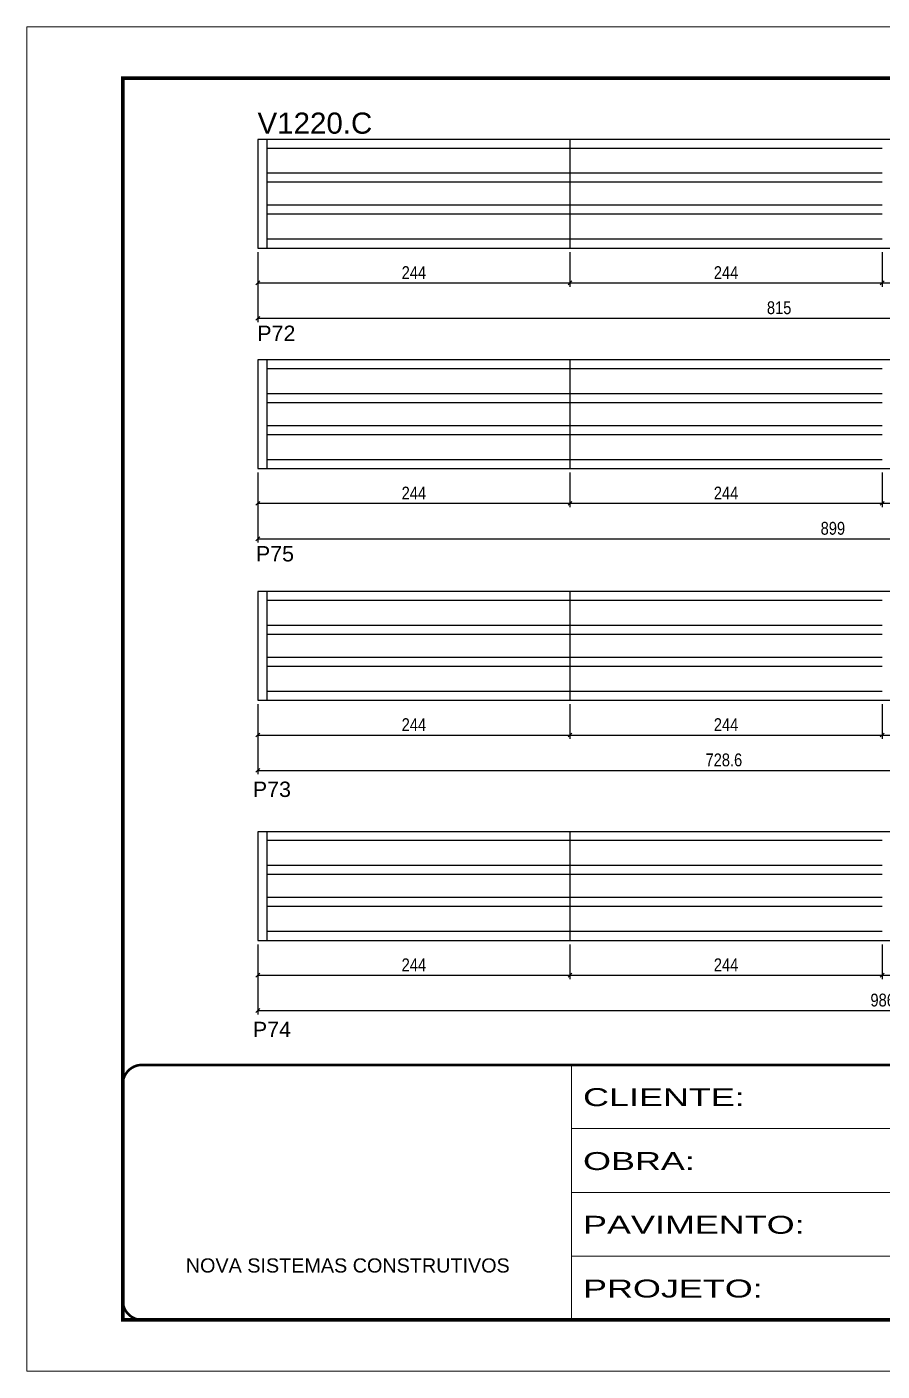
# Model space of a CAD drawing. Extents: x -4041 to 8212, y 239 to 4735.
# Drawn here: x -871 to -203, y 2537 to 3587 of the extents above; entities that cross this region are included whole.
import ezdxf

# ---------------------------------------------------------------- set-up
doc = ezdxf.new("R2010")
doc.units = 0
doc.linetypes.add('CONTINUO', pattern=[0])
doc.linetypes.add('DASHED', pattern=[0.75, 0.5, -0.25])
for name, color, linetype in [('5', 5, 'Continuous'), ('COTA', 241, 'Continuous'), ('NOMENCLATURA', 7, 'Continuous'), ('Painéis', 200, 'Continuous'), ('SARR_2.2x7', 40, 'Continuous')]:
    doc.layers.add(name, color=color, linetype=linetype)
doc.layers.add('Folhas', color=255, linetype='Continuous', lineweight=9)
doc.layers.add('SARRAFO DE PRESSAO', color=251, linetype='DASHED', lineweight=9)
doc.styles.add('ARIAL', font='arial.ttf')
doc.styles.add('COTA TECNICA', font='techl___.ttf', dxfattribs={"height": 10})
doc.styles.get("Standard").update_dxf_attribs({"font": 'arial.ttf'})
doc.styles.add('Tecnologia', font='')
doc.styles.get('Tecnologia').set_extended_font_data('Forgotten Futurist')
doc.dimstyles.new('PAINEL', dxfattribs={"dimtxt": 10, "dimasz": 3, "dimexe": 3, "dimexo": 3, "dimgap": 3, "dimtad": 1, "dimdec": 1, "dimzin": 12, "dimdsep": 46, "dimtxsty": 'COTA TECNICA', "dimblk1": 'OBLIQUE', "dimblk2": 'OBLIQUE', "dimsah": 1, "dimcen": 0.9, "dimclrd": 4, "dimclre": 4, "dimclrt": 240, "dimadec": 1, "dimazin": 3, "dimtfac": 1, "dimtdec": 1, "dimtmove": 0, "dimatfit": 3, "dimfxl": 1, "dimtolj": 1, "dimtzin": 12, "dimarcsym": 0})

# ---------------------------------------------------------------- blocks, each defined once
blk = doc.blocks.new('9999999999')
at = {"color": 30, "linetype": 'CONTINUO'}
for p, q in [((98564.6, 34230.2), (98564.6, 34429.4)), ((98564.6, 34379.6), (99584, 34379.6)), ((98564.6, 34329.8), (99488, 34329.8)), ((98564.6, 34280), (99488, 34280))]:
    blk.add_line(p, q, dxfattribs=at)
at = {"color": 30, "linetype": 'CONTINUO', "const_width": 2}
blk.add_lwpolyline([(99584, 34230.2), (99584, 34414.4, 0.414214), (99569, 34429.4), (98229, 34429.4, 0.414214), (98214, 34414.4), (98214, 34245.2, 0.414214), (98229, 34230.2), (99584, 34230.2)], format="xyb", dxfattribs=at)
at = {"layer": 'Folhas'}
blk.add_lwpolyline([(98139, 34190.2), (99624, 34190.2), (99624, 35240.2), (98139, 35240.2)], close=True, dxfattribs=at)
at = {"layer": 'Folhas', "color": 30, "const_width": 3}
blk.add_lwpolyline([(98214, 34230.2), (99584, 34230.2), (99584, 35200.2), (98214, 35200.2)], close=True, dxfattribs=at)
at = {"color": 7, "linetype": 'Continuous', "ltscale": 5, "style": 'ARIAL'}
blk.add_text('NOVA SISTEMAS CONSTRUTIVOS', height=11.059, dxfattribs=at).set_placement((98263.2, 34267.2))
at = {"layer": 'Folhas', "color": 7, "style": 'Tecnologia', "width": 1.5}
for s, p in [('CLIENTE:', (98573.7, 34397.2)), ('OBRA:', (98573.7, 34347.3)), ('PAVIMENTO:', (98573.7, 34297.5)), ('PROJETO:', (98573.7, 34247.7))]:
    blk.add_text(s, height=14, dxfattribs=at).set_placement(p)
blk = doc.blocks.new('_Oblique')
at = {"color": 0, "linetype": 'ByBlock', "lineweight": -2}
blk.add_line((-0.5, -0.5), (0.5, 0.5), dxfattribs=at)
blk = doc.blocks.new('*D97')
at = {"layer": 'COTA', "color": 4, "lineweight": -2, "transparency": 16777216}
for p, q in [((-690.8, 3410.8), (-690.8, 3356)), ((124.2, 3410.8), (124.2, 3356)), ((-690.8, 3359), (124.2, 3359))]:
    blk.add_line(p, q, dxfattribs=at)
at = {"layer": 'Defpoints', "color": 0, "transparency": 16777216}
for p in [(-690.8, 3413.8), (124.2, 3413.8), (124.2, 3359)]:
    blk.add_point(p, dxfattribs=at)
at = {"layer": 'COTA', "color": 4, "lineweight": -2, "transparency": 16777216, "xscale": 3, "yscale": 3, "zscale": 3, "rotation": 180}
blk.add_blockref('_Oblique', (-690.8, 3359), dxfattribs=at)
at = {"layer": 'COTA', "color": 4, "lineweight": -2, "transparency": 16777216, "xscale": 3, "yscale": 3, "zscale": 3}
blk.add_blockref('_Oblique', (124.2, 3359), dxfattribs=at)
at = {"layer": 'COTA', "color": 240, "transparency": 16777216, "insert": (-283.3, 3367.2), "char_height": 10, "attachment_point": 5, "style": 'COTA TECNICA'}
blk.add_mtext('\\A1;815', dxfattribs=at)
blk = doc.blocks.new('*D98')
at = {"layer": 'COTA', "color": 4, "lineweight": -2, "transparency": 16777216}
for p, q in [((-690.8, 3410.8), (-690.8, 3383.7)), ((-446.8, 3410.8), (-446.8, 3383.7)), ((-690.8, 3386.7), (-446.8, 3386.7))]:
    blk.add_line(p, q, dxfattribs=at)
at = {"layer": 'Defpoints', "color": 0, "transparency": 16777216}
for p in [(-690.8, 3413.8), (-446.8, 3413.8), (-446.8, 3386.7)]:
    blk.add_point(p, dxfattribs=at)
at = {"layer": 'COTA', "color": 4, "lineweight": -2, "transparency": 16777216, "xscale": 3, "yscale": 3, "zscale": 3, "rotation": 180}
blk.add_blockref('_Oblique', (-690.8, 3386.7), dxfattribs=at)
at = {"layer": 'COTA', "color": 4, "lineweight": -2, "transparency": 16777216, "xscale": 3, "yscale": 3, "zscale": 3}
blk.add_blockref('_Oblique', (-446.8, 3386.7), dxfattribs=at)
at = {"layer": 'COTA', "color": 240, "transparency": 16777216, "insert": (-568.8, 3394.7), "char_height": 10, "attachment_point": 5, "style": 'COTA TECNICA'}
blk.add_mtext('\\A1;244', dxfattribs=at)
blk = doc.blocks.new('*D99')
at = {"layer": 'COTA', "color": 4, "lineweight": -2, "transparency": 16777216}
for p, q in [((-446.8, 3410.8), (-446.8, 3383.7)), ((-202.8, 3410.8), (-202.8, 3383.7)), ((-446.8, 3386.7), (-202.8, 3386.7))]:
    blk.add_line(p, q, dxfattribs=at)
at = {"layer": 'Defpoints', "color": 0, "transparency": 16777216}
for p in [(-446.8, 3413.8), (-202.8, 3413.8), (-202.8, 3386.7)]:
    blk.add_point(p, dxfattribs=at)
at = {"layer": 'COTA', "color": 4, "lineweight": -2, "transparency": 16777216, "xscale": 3, "yscale": 3, "zscale": 3, "rotation": 180}
blk.add_blockref('_Oblique', (-446.8, 3386.7), dxfattribs=at)
at = {"layer": 'COTA', "color": 4, "lineweight": -2, "transparency": 16777216, "xscale": 3, "yscale": 3, "zscale": 3}
blk.add_blockref('_Oblique', (-202.8, 3386.7), dxfattribs=at)
at = {"layer": 'COTA', "color": 240, "transparency": 16777216, "insert": (-324.8, 3394.7), "char_height": 10, "attachment_point": 5, "style": 'COTA TECNICA'}
blk.add_mtext('\\A1;244', dxfattribs=at)
blk = doc.blocks.new('*D91')
at = {"layer": 'COTA', "color": 4, "lineweight": -2, "transparency": 16777216}
for p, q in [((-202.8, 3410.8), (-202.8, 3383.7)), ((41.2, 3410.8), (41.2, 3383.7)), ((-202.8, 3386.7), (41.2, 3386.7))]:
    blk.add_line(p, q, dxfattribs=at)
at = {"layer": 'Defpoints', "color": 0, "transparency": 16777216}
for p in [(-202.8, 3413.8), (41.2, 3413.8), (41.2, 3386.7)]:
    blk.add_point(p, dxfattribs=at)
at = {"layer": 'COTA', "color": 4, "lineweight": -2, "transparency": 16777216, "xscale": 3, "yscale": 3, "zscale": 3, "rotation": 180}
blk.add_blockref('_Oblique', (-202.8, 3386.7), dxfattribs=at)
at = {"layer": 'COTA', "color": 4, "lineweight": -2, "transparency": 16777216, "xscale": 3, "yscale": 3, "zscale": 3}
blk.add_blockref('_Oblique', (41.2, 3386.7), dxfattribs=at)
at = {"layer": 'COTA', "color": 240, "transparency": 16777216, "insert": (-80.8, 3394.7), "char_height": 10, "attachment_point": 5, "style": 'COTA TECNICA'}
blk.add_mtext('\\A1;244', dxfattribs=at)
blk = doc.blocks.new('*D52')
at = {"layer": 'COTA', "color": 4, "lineweight": -2, "transparency": 16777216}
for p, q in [((-690.8, 3238.6), (-690.8, 3183.8)), ((208.2, 3238.6), (208.2, 3183.8)), ((-690.8, 3186.8), (208.2, 3186.8))]:
    blk.add_line(p, q, dxfattribs=at)
at = {"layer": 'Defpoints', "color": 0, "transparency": 16777216}
for p in [(-690.8, 3241.6), (208.2, 3241.6), (208.2, 3186.8)]:
    blk.add_point(p, dxfattribs=at)
at = {"layer": 'COTA', "color": 4, "lineweight": -2, "transparency": 16777216, "xscale": 3, "yscale": 3, "zscale": 3, "rotation": 180}
blk.add_blockref('_Oblique', (-690.8, 3186.8), dxfattribs=at)
at = {"layer": 'COTA', "color": 4, "lineweight": -2, "transparency": 16777216, "xscale": 3, "yscale": 3, "zscale": 3}
blk.add_blockref('_Oblique', (208.2, 3186.8), dxfattribs=at)
at = {"layer": 'COTA', "color": 240, "transparency": 16777216, "insert": (-241.3, 3194.9), "char_height": 10, "attachment_point": 5, "style": 'COTA TECNICA'}
blk.add_mtext('\\A1;899', dxfattribs=at)
blk = doc.blocks.new('*D53')
at = {"layer": 'COTA', "color": 4, "lineweight": -2, "transparency": 16777216}
for p, q in [((-690.8, 3238.6), (-690.8, 3211.5)), ((-446.8, 3238.6), (-446.8, 3211.5)), ((-690.8, 3214.5), (-446.8, 3214.5))]:
    blk.add_line(p, q, dxfattribs=at)
at = {"layer": 'Defpoints', "color": 0, "transparency": 16777216}
for p in [(-690.8, 3241.6), (-446.8, 3241.6), (-446.8, 3214.5)]:
    blk.add_point(p, dxfattribs=at)
at = {"layer": 'COTA', "color": 4, "lineweight": -2, "transparency": 16777216, "xscale": 3, "yscale": 3, "zscale": 3, "rotation": 180}
blk.add_blockref('_Oblique', (-690.8, 3214.5), dxfattribs=at)
at = {"layer": 'COTA', "color": 4, "lineweight": -2, "transparency": 16777216, "xscale": 3, "yscale": 3, "zscale": 3}
blk.add_blockref('_Oblique', (-446.8, 3214.5), dxfattribs=at)
at = {"layer": 'COTA', "color": 240, "transparency": 16777216, "insert": (-568.8, 3222.5), "char_height": 10, "attachment_point": 5, "style": 'COTA TECNICA'}
blk.add_mtext('\\A1;244', dxfattribs=at)
blk = doc.blocks.new('*D54')
at = {"layer": 'COTA', "color": 4, "lineweight": -2, "transparency": 16777216}
for p, q in [((-446.8, 3238.6), (-446.8, 3211.5)), ((-202.8, 3238.6), (-202.8, 3211.5)), ((-446.8, 3214.5), (-202.8, 3214.5))]:
    blk.add_line(p, q, dxfattribs=at)
at = {"layer": 'Defpoints', "color": 0, "transparency": 16777216}
for p in [(-446.8, 3241.6), (-202.8, 3241.6), (-202.8, 3214.5)]:
    blk.add_point(p, dxfattribs=at)
at = {"layer": 'COTA', "color": 4, "lineweight": -2, "transparency": 16777216, "xscale": 3, "yscale": 3, "zscale": 3, "rotation": 180}
blk.add_blockref('_Oblique', (-446.8, 3214.5), dxfattribs=at)
at = {"layer": 'COTA', "color": 4, "lineweight": -2, "transparency": 16777216, "xscale": 3, "yscale": 3, "zscale": 3}
blk.add_blockref('_Oblique', (-202.8, 3214.5), dxfattribs=at)
at = {"layer": 'COTA', "color": 240, "transparency": 16777216, "insert": (-324.8, 3222.5), "char_height": 10, "attachment_point": 5, "style": 'COTA TECNICA'}
blk.add_mtext('\\A1;244', dxfattribs=at)
blk = doc.blocks.new('*D55')
at = {"layer": 'COTA', "color": 4, "lineweight": -2, "transparency": 16777216}
for p, q in [((-202.8, 3238.6), (-202.8, 3211.5)), ((41.2, 3238.6), (41.2, 3211.5)), ((-202.8, 3214.5), (41.2, 3214.5))]:
    blk.add_line(p, q, dxfattribs=at)
at = {"layer": 'Defpoints', "color": 0, "transparency": 16777216}
for p in [(-202.8, 3241.6), (41.2, 3241.6), (41.2, 3214.5)]:
    blk.add_point(p, dxfattribs=at)
at = {"layer": 'COTA', "color": 4, "lineweight": -2, "transparency": 16777216, "xscale": 3, "yscale": 3, "zscale": 3, "rotation": 180}
blk.add_blockref('_Oblique', (-202.8, 3214.5), dxfattribs=at)
at = {"layer": 'COTA', "color": 4, "lineweight": -2, "transparency": 16777216, "xscale": 3, "yscale": 3, "zscale": 3}
blk.add_blockref('_Oblique', (41.2, 3214.5), dxfattribs=at)
at = {"layer": 'COTA', "color": 240, "transparency": 16777216, "insert": (-80.8, 3222.5), "char_height": 10, "attachment_point": 5, "style": 'COTA TECNICA'}
blk.add_mtext('\\A1;244', dxfattribs=at)
blk = doc.blocks.new('*D36')
at = {"layer": 'COTA', "color": 4, "lineweight": -2, "transparency": 16777216}
for p, q in [((-690.8, 3057.6), (-690.8, 3002.9)), ((37.8, 3065.3), (37.8, 3002.9)), ((-690.8, 3005.9), (37.8, 3005.9))]:
    blk.add_line(p, q, dxfattribs=at)
at = {"layer": 'Defpoints', "color": 0, "transparency": 16777216}
for p in [(37.8, 3068.3), (-690.8, 3060.6), (37.8, 3005.9)]:
    blk.add_point(p, dxfattribs=at)
at = {"layer": 'COTA', "color": 4, "lineweight": -2, "transparency": 16777216, "xscale": 3, "yscale": 3, "zscale": 3, "rotation": 180}
blk.add_blockref('_Oblique', (-690.8, 3005.9), dxfattribs=at)
at = {"layer": 'COTA', "color": 4, "lineweight": -2, "transparency": 16777216, "xscale": 3, "yscale": 3, "zscale": 3}
blk.add_blockref('_Oblique', (37.8, 3005.9), dxfattribs=at)
at = {"layer": 'COTA', "color": 240, "transparency": 16777216, "insert": (-326.5, 3014), "char_height": 10, "attachment_point": 5, "style": 'COTA TECNICA'}
blk.add_mtext('\\A1;728.6', dxfattribs=at)
blk = doc.blocks.new('*D37')
at = {"layer": 'COTA', "color": 4, "lineweight": -2, "transparency": 16777216}
for p, q in [((-690.8, 3057.6), (-690.8, 3030.5)), ((-446.8, 3057.6), (-446.8, 3030.5)), ((-690.8, 3033.5), (-446.8, 3033.5))]:
    blk.add_line(p, q, dxfattribs=at)
at = {"layer": 'Defpoints', "color": 0, "transparency": 16777216}
for p in [(-690.8, 3060.6), (-446.8, 3060.6), (-446.8, 3033.5)]:
    blk.add_point(p, dxfattribs=at)
at = {"layer": 'COTA', "color": 4, "lineweight": -2, "transparency": 16777216, "xscale": 3, "yscale": 3, "zscale": 3, "rotation": 180}
blk.add_blockref('_Oblique', (-690.8, 3033.5), dxfattribs=at)
at = {"layer": 'COTA', "color": 4, "lineweight": -2, "transparency": 16777216, "xscale": 3, "yscale": 3, "zscale": 3}
blk.add_blockref('_Oblique', (-446.8, 3033.5), dxfattribs=at)
at = {"layer": 'COTA', "color": 240, "transparency": 16777216, "insert": (-568.8, 3041.6), "char_height": 10, "attachment_point": 5, "style": 'COTA TECNICA'}
blk.add_mtext('\\A1;244', dxfattribs=at)
blk = doc.blocks.new('*D38')
at = {"layer": 'COTA', "color": 4, "lineweight": -2, "transparency": 16777216}
for p, q in [((-446.8, 3057.6), (-446.8, 3030.5)), ((-202.8, 3057.6), (-202.8, 3030.5)), ((-446.8, 3033.5), (-202.8, 3033.5))]:
    blk.add_line(p, q, dxfattribs=at)
at = {"layer": 'Defpoints', "color": 0, "transparency": 16777216}
for p in [(-446.8, 3060.6), (-202.8, 3060.6), (-202.8, 3033.5)]:
    blk.add_point(p, dxfattribs=at)
at = {"layer": 'COTA', "color": 4, "lineweight": -2, "transparency": 16777216, "xscale": 3, "yscale": 3, "zscale": 3, "rotation": 180}
blk.add_blockref('_Oblique', (-446.8, 3033.5), dxfattribs=at)
at = {"layer": 'COTA', "color": 4, "lineweight": -2, "transparency": 16777216, "xscale": 3, "yscale": 3, "zscale": 3}
blk.add_blockref('_Oblique', (-202.8, 3033.5), dxfattribs=at)
at = {"layer": 'COTA', "color": 240, "transparency": 16777216, "insert": (-324.8, 3041.6), "char_height": 10, "attachment_point": 5, "style": 'COTA TECNICA'}
blk.add_mtext('\\A1;244', dxfattribs=at)
blk = doc.blocks.new('*D122')
at = {"layer": 'COTA', "color": 4, "lineweight": -2, "transparency": 16777216}
for p, q in [((-202.8, 3057.6), (-202.8, 3030.5)), ((37.8, 3065.3), (37.8, 3030.5)), ((-202.8, 3033.5), (37.8, 3033.5))]:
    blk.add_line(p, q, dxfattribs=at)
at = {"layer": 'Defpoints', "color": 0, "transparency": 16777216}
for p in [(37.8, 3068.3), (-202.8, 3060.6), (37.8, 3033.5)]:
    blk.add_point(p, dxfattribs=at)
at = {"layer": 'COTA', "color": 4, "lineweight": -2, "transparency": 16777216, "xscale": 3, "yscale": 3, "zscale": 3, "rotation": 180}
blk.add_blockref('_Oblique', (-202.8, 3033.5), dxfattribs=at)
at = {"layer": 'COTA', "color": 4, "lineweight": -2, "transparency": 16777216, "xscale": 3, "yscale": 3, "zscale": 3}
blk.add_blockref('_Oblique', (37.8, 3033.5), dxfattribs=at)
at = {"layer": 'COTA', "color": 240, "transparency": 16777216, "insert": (-82.5, 3041.6), "char_height": 10, "attachment_point": 5, "style": 'COTA TECNICA'}
blk.add_mtext('\\A1;240.6', dxfattribs=at)
blk = doc.blocks.new('*D48')
at = {"layer": 'COTA', "color": 4, "lineweight": -2, "transparency": 16777216}
for p, q in [((-690.8, 2870), (-690.8, 2815.3)), ((295.6, 2870), (295.6, 2815.3)), ((-690.8, 2818.3), (295.6, 2818.3))]:
    blk.add_line(p, q, dxfattribs=at)
at = {"layer": 'Defpoints', "color": 0, "transparency": 16777216}
for p in [(-690.8, 2873), (295.6, 2873), (295.6, 2818.3)]:
    blk.add_point(p, dxfattribs=at)
at = {"layer": 'COTA', "color": 4, "lineweight": -2, "transparency": 16777216, "xscale": 3, "yscale": 3, "zscale": 3, "rotation": 180}
blk.add_blockref('_Oblique', (-690.8, 2818.3), dxfattribs=at)
at = {"layer": 'COTA', "color": 4, "lineweight": -2, "transparency": 16777216, "xscale": 3, "yscale": 3, "zscale": 3}
blk.add_blockref('_Oblique', (295.6, 2818.3), dxfattribs=at)
at = {"layer": 'COTA', "color": 240, "transparency": 16777216, "insert": (-197.6, 2826.4), "char_height": 10, "attachment_point": 5, "style": 'COTA TECNICA'}
blk.add_mtext('\\A1;986.4', dxfattribs=at)
blk = doc.blocks.new('*D49')
at = {"layer": 'COTA', "color": 4, "lineweight": -2, "transparency": 16777216}
for p, q in [((-690.8, 2870), (-690.8, 2842.9)), ((-446.8, 2870), (-446.8, 2842.9)), ((-690.8, 2845.9), (-446.8, 2845.9))]:
    blk.add_line(p, q, dxfattribs=at)
at = {"layer": 'Defpoints', "color": 0, "transparency": 16777216}
for p in [(-690.8, 2873), (-446.8, 2873), (-446.8, 2845.9)]:
    blk.add_point(p, dxfattribs=at)
at = {"layer": 'COTA', "color": 4, "lineweight": -2, "transparency": 16777216, "xscale": 3, "yscale": 3, "zscale": 3, "rotation": 180}
blk.add_blockref('_Oblique', (-690.8, 2845.9), dxfattribs=at)
at = {"layer": 'COTA', "color": 4, "lineweight": -2, "transparency": 16777216, "xscale": 3, "yscale": 3, "zscale": 3}
blk.add_blockref('_Oblique', (-446.8, 2845.9), dxfattribs=at)
at = {"layer": 'COTA', "color": 240, "transparency": 16777216, "insert": (-568.8, 2854), "char_height": 10, "attachment_point": 5, "style": 'COTA TECNICA'}
blk.add_mtext('\\A1;244', dxfattribs=at)
blk = doc.blocks.new('*D50')
at = {"layer": 'COTA', "color": 4, "lineweight": -2, "transparency": 16777216}
for p, q in [((-446.8, 2870), (-446.8, 2842.9)), ((-202.8, 2870), (-202.8, 2842.9)), ((-446.8, 2845.9), (-202.8, 2845.9))]:
    blk.add_line(p, q, dxfattribs=at)
at = {"layer": 'Defpoints', "color": 0, "transparency": 16777216}
for p in [(-446.8, 2873), (-202.8, 2873), (-202.8, 2845.9)]:
    blk.add_point(p, dxfattribs=at)
at = {"layer": 'COTA', "color": 4, "lineweight": -2, "transparency": 16777216, "xscale": 3, "yscale": 3, "zscale": 3, "rotation": 180}
blk.add_blockref('_Oblique', (-446.8, 2845.9), dxfattribs=at)
at = {"layer": 'COTA', "color": 4, "lineweight": -2, "transparency": 16777216, "xscale": 3, "yscale": 3, "zscale": 3}
blk.add_blockref('_Oblique', (-202.8, 2845.9), dxfattribs=at)
at = {"layer": 'COTA', "color": 240, "transparency": 16777216, "insert": (-324.8, 2854), "char_height": 10, "attachment_point": 5, "style": 'COTA TECNICA'}
blk.add_mtext('\\A1;244', dxfattribs=at)
blk = doc.blocks.new('*D51')
at = {"layer": 'COTA', "color": 4, "lineweight": -2, "transparency": 16777216}
for p, q in [((-202.8, 2870), (-202.8, 2842.9)), ((41.2, 2870), (41.2, 2842.9)), ((-202.8, 2845.9), (41.2, 2845.9))]:
    blk.add_line(p, q, dxfattribs=at)
at = {"layer": 'Defpoints', "color": 0, "transparency": 16777216}
for p in [(-202.8, 2873), (41.2, 2873), (41.2, 2845.9)]:
    blk.add_point(p, dxfattribs=at)
at = {"layer": 'COTA', "color": 4, "lineweight": -2, "transparency": 16777216, "xscale": 3, "yscale": 3, "zscale": 3, "rotation": 180}
blk.add_blockref('_Oblique', (-202.8, 2845.9), dxfattribs=at)
at = {"layer": 'COTA', "color": 4, "lineweight": -2, "transparency": 16777216, "xscale": 3, "yscale": 3, "zscale": 3}
blk.add_blockref('_Oblique', (41.2, 2845.9), dxfattribs=at)
at = {"layer": 'COTA', "color": 240, "transparency": 16777216, "insert": (-80.8, 2854), "char_height": 10, "attachment_point": 5, "style": 'COTA TECNICA'}
blk.add_mtext('\\A1;244', dxfattribs=at)

msp = doc.modelspace()

# ---------------------------------------------------------------- linework, layer by layer
at = {"layer": 'Painéis'}
for p, q in [((124.2, 3498.77), (-690.8, 3498.77)), ((-690.8, 3498.77), (-690.8, 3418.77)), ((-446.8, 3498.77), (-446.8, 3418.77)), ((-690.8, 3418.77), (-690.8, 3413.77)), ((-690.8, 3413.77), (44.45, 3413.77)), ((-446.8, 3418.77), (-446.8, 3413.77)), ((208.2, 3326.58), (-690.8, 3326.58)), ((-690.8, 3326.58), (-690.8, 3241.58)), ((-446.8, 3326.58), (-446.8, 3241.58)), ((-690.8, 3241.58), (128.45, 3241.58)), ((37.81, 3145.62), (-690.8, 3145.62)), ((-690.8, 3145.62), (-690.8, 3060.62)), ((-446.8, 3145.62), (-446.8, 3060.62)), ((-690.8, 3060.62), (-40.05, 3060.62)), ((295.59, 2958), (-690.8, 2958)), ((-690.8, 2958), (-690.8, 2873)), ((-446.8, 2958), (-446.8, 2873)), ((-690.8, 2873), (295.59, 2873))]:
    msp.add_line(p, q, dxfattribs=at)
at = {"layer": 'SARR_2.2x7', "linetype": 'Continuous'}
for p, q in [((-683.8, 3498.77), (-683.8, 3413.77)), ((-446.8, 3491.77), (-683.8, 3491.77)), ((-202.8, 3491.77), (-446.8, 3491.77)), ((-446.8, 3472.29), (-683.8, 3472.29)), ((-446.8, 3465.29), (-683.8, 3465.29)), ((-202.8, 3472.29), (-446.8, 3472.29)), ((-202.8, 3465.29), (-446.8, 3465.29)), ((-446.8, 3447.26), (-683.8, 3447.26)), ((-202.8, 3447.26), (-446.8, 3447.26)), ((-446.8, 3440.26), (-683.8, 3440.26)), ((-202.8, 3440.26), (-446.8, 3440.26)), ((-446.8, 3420.77), (-683.8, 3420.77)), ((-202.8, 3420.77), (-446.8, 3420.77)), ((-683.8, 3326.58), (-683.8, 3241.58)), ((-446.8, 3319.58), (-683.8, 3319.58)), ((-202.8, 3319.58), (-446.8, 3319.58)), ((-446.8, 3300.1), (-683.8, 3300.1)), ((-202.8, 3300.1), (-446.8, 3300.1)), ((-446.8, 3293.1), (-683.8, 3293.1)), ((-202.8, 3293.1), (-446.8, 3293.1)), ((-446.8, 3275.07), (-683.8, 3275.07)), ((-446.8, 3268.07), (-683.8, 3268.07)), ((-202.8, 3275.07), (-446.8, 3275.07)), ((-202.8, 3268.07), (-446.8, 3268.07)), ((-446.8, 3248.58), (-683.8, 3248.58)), ((-202.8, 3248.58), (-446.8, 3248.58)), ((-683.8, 3145.62), (-683.8, 3060.62)), ((-446.8, 3138.62), (-683.8, 3138.62)), ((-202.8, 3138.62), (-446.8, 3138.62)), ((-446.8, 3119.13), (-683.8, 3119.13)), ((-202.8, 3119.13), (-446.8, 3119.13)), ((-446.8, 3112.13), (-683.8, 3112.13)), ((-202.8, 3112.13), (-446.8, 3112.13)), ((-446.8, 3094.1), (-683.8, 3094.1)), ((-446.8, 3087.1), (-683.8, 3087.1)), ((-202.8, 3094.1), (-446.8, 3094.1)), ((-202.8, 3087.1), (-446.8, 3087.1)), ((-446.8, 3067.62), (-683.8, 3067.62)), ((-202.8, 3067.62), (-446.8, 3067.62)), ((-683.8, 2958), (-683.8, 2873)), ((-446.8, 2951), (-683.8, 2951)), ((-202.8, 2951), (-446.8, 2951)), ((-446.8, 2931.51), (-683.8, 2931.51)), ((-202.8, 2931.51), (-446.8, 2931.51)), ((-446.8, 2924.51), (-683.8, 2924.51)), ((-202.8, 2924.51), (-446.8, 2924.51)), ((-446.8, 2906.48), (-683.8, 2906.48)), ((-446.8, 2899.48), (-683.8, 2899.48)), ((-202.8, 2906.48), (-446.8, 2906.48)), ((-202.8, 2899.48), (-446.8, 2899.48)), ((-446.8, 2880), (-683.8, 2880)), ((-202.8, 2880), (-446.8, 2880))]:
    msp.add_line(p, q, dxfattribs=at)

# ---------------------------------------------------------------- block references
at = {"layer": 'SARRAFO DE PRESSAO', "color": 6, "linetype": 'ByBlock'}
msp.add_blockref('9999999999', (-99010.27, -31653.56), dxfattribs=at)

# ---------------------------------------------------------------- texts
at = {"layer": '5', "linetype": 'Continuous'}
for s, p in [('P72', (-691.21, 3341.28)), ('P75', (-692.3, 3169.08)), ('P73', (-694.69, 2985.12)), ('P74', (-694.69, 2797.5))]:
    msp.add_text(s, height=12, rotation=0.00004, dxfattribs=at).set_placement(p)
at = {"layer": 'NOMENCLATURA', "linetype": 'Continuous'}
msp.add_text('V1220.C', height=16.5, dxfattribs=at).set_placement((-691, 3503.21))

# ---------------------------------------------------------------- dimensions: what is measured, and where the dimension line sits
at = {"layer": 'COTA'}
for base, p1, p2, picture, middle in [((124.2, 3359.03), (-690.8, 3413.77), (124.2, 3413.77), '*D97', (-283.3, 3367.16)), ((-446.8, 3386.66), (-690.8, 3413.77), (-446.8, 3413.77), '*D98', (-568.8, 3394.73)), ((208.2, 3186.84), (-690.8, 3241.58), (208.2, 3241.58), '*D52', (-241.3, 3194.94)), ((-446.8, 3214.46), (-690.8, 3241.58), (-446.8, 3241.58), '*D53', (-568.8, 3222.54)), ((37.81, 3005.88), (-690.8, 3060.62), (37.81, 3068.27), '*D36', (-326.49, 3014)), ((37.81, 3033.5), (-202.8, 3060.62), (37.81, 3068.27), '*D122', (-82.49, 3041.61)), ((-446.8, 3033.5), (-690.8, 3060.62), (-446.8, 3060.62), '*D37', (-568.8, 3041.58)), ((295.59, 2818.26), (-690.8, 2873), (295.59, 2873), '*D48', (-197.6, 2826.39)), ((-446.8, 2845.88), (-690.8, 2873), (-446.8, 2873), '*D49', (-568.8, 2853.96))]:
    dim = msp.add_linear_dim(base=base, p1=p1, p2=p2, dimstyle='PAINEL', dxfattribs=at)
    dim.commit()
    dim.dimension.update_dxf_attribs({"geometry": picture, "text_midpoint": middle})
for base, p1, p2, picture, middle in [((-202.8, 3386.66), (-446.8, 3413.77), (-202.8, 3413.77), '*D99', (-324.8, 3394.73)), ((41.2, 3386.66), (-202.8, 3413.77), (41.2, 3413.77), '*D91', (-80.8, 3394.73)), ((-202.8, 3214.46), (-446.8, 3241.58), (-202.8, 3241.58), '*D54', (-324.8, 3222.54)), ((41.2, 3214.46), (-202.8, 3241.58), (41.2, 3241.58), '*D55', (-80.8, 3222.54)), ((-202.8, 3033.5), (-446.8, 3060.62), (-202.8, 3060.62), '*D38', (-324.8, 3041.58)), ((-202.8, 2845.88), (-446.8, 2873), (-202.8, 2873), '*D50', (-324.8, 2853.96)), ((41.2, 2845.88), (-202.8, 2873), (41.2, 2873), '*D51', (-80.8, 2853.96))]:
    dim = msp.add_linear_dim(base=base, p1=p1, p2=p2, dimstyle='PAINEL', override={"dimtmove": 1}, dxfattribs=at)
    dim.commit()
    dim.dimension.update_dxf_attribs({"geometry": picture, "text_midpoint": middle})

doc.saveas('drawing.dxf')
